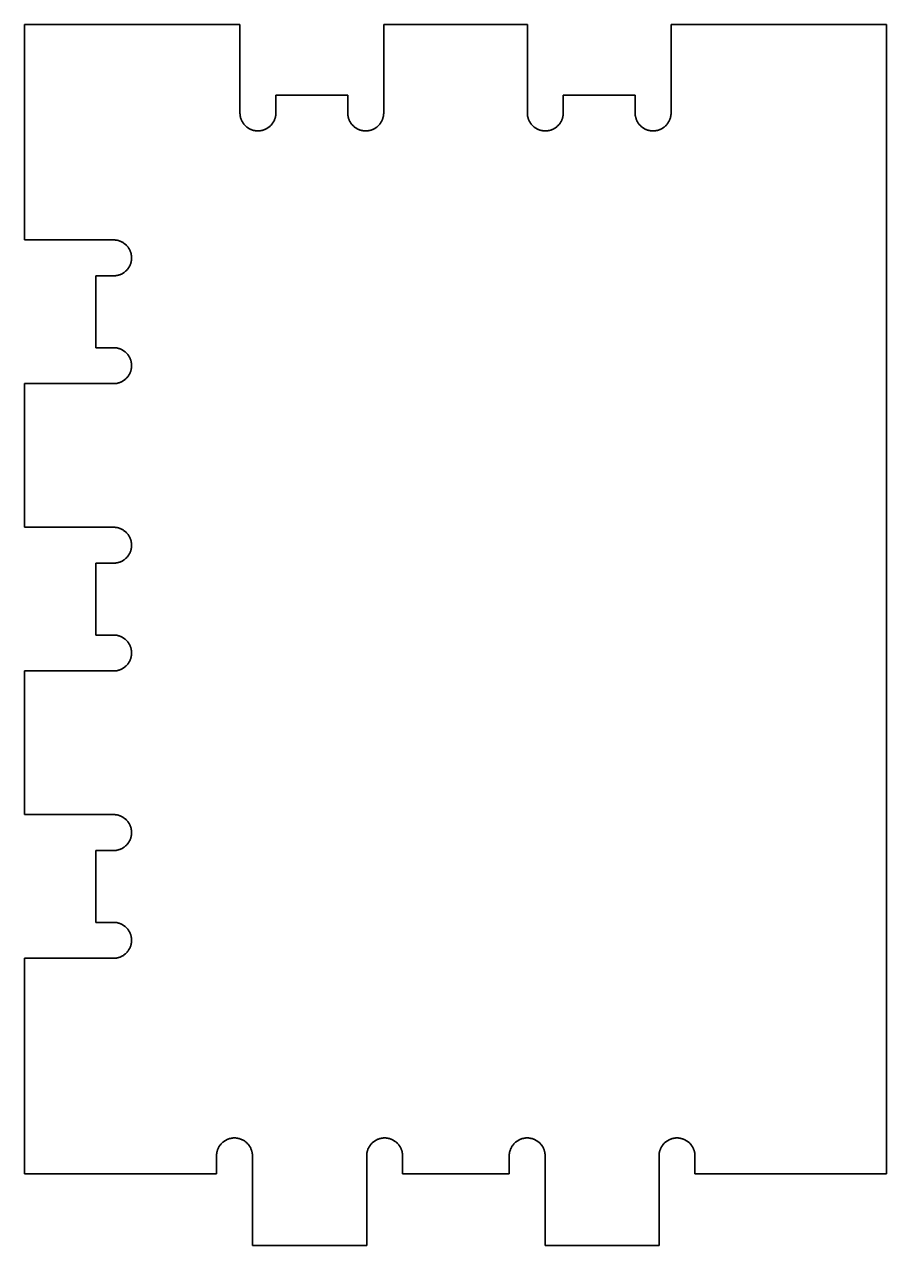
# Model space of a CAD drawing. Header units: millimetres. Extents: x -39.9 to 52, y -17.1 to 47.
# Drawn here: x 27.99 to 51.99, y 12.8 to 46.79 of the extents above; entities that cross this region are included whole.
import ezdxf

# ---------------------------------------------------------------- set-up
doc = ezdxf.new("R2010")
doc.units = ezdxf.units.MM
doc.layers.add('Outline', color=7, linetype='Continuous', true_color=0xffffff)

msp = doc.modelspace()

# ---------------------------------------------------------------- linework, layer by layer
at = {"layer": 'Outline', "color": 18, "lineweight": 35, "true_color": 0x000000}
for p, q in [((33.988, 46.795), (27.988, 46.795)), ((27.988, 46.795), (27.988, 40.795)), ((33.988, 44.83), (33.988, 46.795)), ((41.988, 46.795), (37.988, 46.795)), ((37.988, 46.795), (37.988, 44.829)), ((41.988, 44.83), (41.988, 46.795)), ((51.987, 46.795), (45.988, 46.795)), ((45.988, 46.795), (45.988, 44.829)), ((51.987, 14.795), (51.987, 46.795)), ((33.988, 44.331), (33.988, 44.83)), ((36.988, 44.829), (34.988, 44.829)), ((34.988, 44.829), (34.988, 44.33)), ((36.988, 44.33), (36.988, 44.829)), ((37.988, 44.829), (37.988, 44.829)), ((37.988, 44.829), (37.988, 44.33)), ((41.988, 44.331), (41.988, 44.83)), ((44.988, 44.829), (42.988, 44.829)), ((42.988, 44.829), (42.988, 44.33)), ((44.988, 44.33), (44.988, 44.829)), ((45.988, 44.829), (45.988, 44.33)), ((33.988, 44.33), (33.988, 44.331)), ((33.988, 44.312), (33.988, 44.33)), ((33.989, 44.295), (33.988, 44.312)), ((33.99, 44.278), (33.989, 44.295)), ((33.993, 44.26), (33.99, 44.278)), ((33.995, 44.243), (33.993, 44.26)), ((33.999, 44.226), (33.995, 44.243)), ((34.003, 44.209), (33.999, 44.226)), ((34.007, 44.192), (34.003, 44.209)), ((34.974, 44.212), (34.969, 44.195)), ((34.977, 44.228), (34.974, 44.212)), ((34.981, 44.245), (34.977, 44.228)), ((34.983, 44.262), (34.981, 44.245)), ((34.985, 44.279), (34.983, 44.262)), ((34.987, 44.296), (34.985, 44.279)), ((34.988, 44.313), (34.987, 44.296)), ((34.988, 44.33), (34.988, 44.313)), ((36.988, 44.312), (36.988, 44.33)), ((36.989, 44.295), (36.988, 44.312)), ((36.991, 44.277), (36.989, 44.295)), ((36.993, 44.26), (36.991, 44.277)), ((36.996, 44.243), (36.993, 44.26)), ((36.999, 44.226), (36.996, 44.243)), ((37.003, 44.209), (36.999, 44.226)), ((37.008, 44.192), (37.003, 44.209)), ((37.973, 44.209), (37.968, 44.192)), ((37.977, 44.226), (37.973, 44.209)), ((37.98, 44.243), (37.977, 44.226)), ((37.983, 44.26), (37.98, 44.243)), ((37.985, 44.277), (37.983, 44.26)), ((37.987, 44.295), (37.985, 44.277)), ((37.988, 44.312), (37.987, 44.295)), ((37.988, 44.33), (37.988, 44.312)), ((41.988, 44.33), (41.988, 44.331)), ((41.988, 44.312), (41.988, 44.33)), ((41.989, 44.295), (41.988, 44.312)), ((41.991, 44.278), (41.989, 44.295)), ((41.993, 44.26), (41.991, 44.278)), ((41.996, 44.243), (41.993, 44.26)), ((41.999, 44.226), (41.996, 44.243)), ((42.003, 44.209), (41.999, 44.226)), ((42.007, 44.192), (42.003, 44.209)), ((42.973, 44.209), (42.968, 44.192)), ((42.977, 44.226), (42.973, 44.209)), ((42.98, 44.243), (42.977, 44.226)), ((42.983, 44.26), (42.98, 44.243)), ((42.985, 44.278), (42.983, 44.26)), ((42.987, 44.295), (42.985, 44.278)), ((42.988, 44.33), (42.987, 44.312)), ((42.987, 44.312), (42.987, 44.295)), ((42.988, 44.33), (42.988, 44.33)), ((44.988, 44.312), (44.988, 44.33)), ((44.989, 44.295), (44.988, 44.312)), ((44.991, 44.277), (44.989, 44.295)), ((44.993, 44.26), (44.991, 44.277)), ((44.996, 44.243), (44.993, 44.26)), ((44.999, 44.226), (44.996, 44.243)), ((45.003, 44.209), (44.999, 44.226)), ((45.007, 44.192), (45.003, 44.209)), ((45.973, 44.209), (45.969, 44.192)), ((45.977, 44.226), (45.973, 44.209)), ((45.98, 44.243), (45.977, 44.226)), ((45.983, 44.26), (45.98, 44.243)), ((45.985, 44.277), (45.983, 44.26)), ((45.987, 44.295), (45.985, 44.277)), ((45.988, 44.312), (45.987, 44.295)), ((45.988, 44.33), (45.988, 44.312)), ((34.012, 44.175), (34.007, 44.192)), ((34.018, 44.159), (34.012, 44.175)), ((34.024, 44.143), (34.018, 44.159)), ((34.031, 44.127), (34.024, 44.143)), ((34.038, 44.111), (34.031, 44.127)), ((34.046, 44.095), (34.038, 44.111)), ((34.055, 44.08), (34.046, 44.095)), ((34.064, 44.065), (34.055, 44.08)), ((34.073, 44.05), (34.064, 44.065)), ((34.083, 44.036), (34.073, 44.05)), ((34.094, 44.022), (34.083, 44.036)), ((34.105, 44.009), (34.094, 44.022)), ((34.116, 43.995), (34.105, 44.009)), ((34.128, 43.983), (34.116, 43.995)), ((34.141, 43.97), (34.128, 43.983)), ((34.153, 43.958), (34.141, 43.97)), ((34.167, 43.947), (34.153, 43.958)), ((34.18, 43.936), (34.167, 43.947)), ((34.194, 43.925), (34.18, 43.936)), ((34.208, 43.915), (34.194, 43.925)), ((34.223, 43.906), (34.208, 43.915)), ((34.238, 43.897), (34.223, 43.906)), ((34.253, 43.888), (34.238, 43.897)), ((34.269, 43.881), (34.253, 43.888)), ((34.285, 43.873), (34.269, 43.881)), ((34.301, 43.866), (34.285, 43.873)), ((34.317, 43.86), (34.301, 43.866)), ((34.333, 43.854), (34.317, 43.86)), ((34.655, 43.859), (34.639, 43.853)), ((34.671, 43.865), (34.655, 43.859)), ((34.687, 43.871), (34.671, 43.865)), ((34.703, 43.878), (34.687, 43.871)), ((34.718, 43.886), (34.703, 43.878)), ((34.733, 43.894), (34.718, 43.886)), ((34.748, 43.903), (34.733, 43.894)), ((34.762, 43.912), (34.748, 43.903)), ((34.776, 43.921), (34.762, 43.912)), ((34.79, 43.932), (34.776, 43.921)), ((34.803, 43.942), (34.79, 43.932)), ((34.817, 43.953), (34.803, 43.942)), ((34.829, 43.964), (34.817, 43.953)), ((34.841, 43.976), (34.829, 43.964)), ((34.853, 43.989), (34.841, 43.976)), ((34.865, 44.001), (34.853, 43.989)), ((34.876, 44.014), (34.865, 44.001)), ((34.886, 44.028), (34.876, 44.014)), ((34.896, 44.042), (34.886, 44.028)), ((34.906, 44.056), (34.896, 44.042)), ((34.915, 44.07), (34.906, 44.056)), ((34.924, 44.085), (34.915, 44.07)), ((34.932, 44.1), (34.924, 44.085)), ((34.939, 44.115), (34.932, 44.1)), ((34.947, 44.131), (34.939, 44.115)), ((34.953, 44.146), (34.947, 44.131)), ((34.959, 44.162), (34.953, 44.146)), ((34.964, 44.179), (34.959, 44.162)), ((34.969, 44.195), (34.964, 44.179)), ((37.013, 44.175), (37.008, 44.192)), ((37.018, 44.159), (37.013, 44.175)), ((37.025, 44.142), (37.018, 44.159)), ((37.031, 44.126), (37.025, 44.142)), ((37.039, 44.11), (37.031, 44.126)), ((37.047, 44.095), (37.039, 44.11)), ((37.055, 44.08), (37.047, 44.095)), ((37.064, 44.065), (37.055, 44.08)), ((37.074, 44.05), (37.064, 44.065)), ((37.084, 44.036), (37.074, 44.05)), ((37.094, 44.022), (37.084, 44.036)), ((37.105, 44.008), (37.094, 44.022)), ((37.117, 43.995), (37.105, 44.008)), ((37.128, 43.982), (37.117, 43.995)), ((37.141, 43.97), (37.128, 43.982)), ((37.154, 43.958), (37.141, 43.97)), ((37.167, 43.947), (37.154, 43.958)), ((37.18, 43.936), (37.167, 43.947)), ((37.194, 43.925), (37.18, 43.936)), ((37.209, 43.915), (37.194, 43.925)), ((37.223, 43.906), (37.209, 43.915)), ((37.238, 43.897), (37.223, 43.906)), ((37.253, 43.888), (37.238, 43.897)), ((37.269, 43.88), (37.253, 43.888)), ((37.285, 43.873), (37.269, 43.88)), ((37.301, 43.866), (37.285, 43.873)), ((37.317, 43.86), (37.301, 43.866)), ((37.334, 43.854), (37.317, 43.86)), ((37.659, 43.86), (37.642, 43.854)), ((37.675, 43.866), (37.659, 43.86)), ((37.691, 43.873), (37.675, 43.866)), ((37.707, 43.88), (37.691, 43.873)), ((37.723, 43.888), (37.707, 43.88)), ((37.738, 43.897), (37.723, 43.888)), ((37.753, 43.906), (37.738, 43.897)), ((37.767, 43.915), (37.753, 43.906)), ((37.782, 43.925), (37.767, 43.915)), ((37.796, 43.936), (37.782, 43.925)), ((37.809, 43.947), (37.796, 43.936)), ((37.822, 43.958), (37.809, 43.947)), ((37.835, 43.97), (37.822, 43.958)), ((37.848, 43.982), (37.835, 43.97)), ((37.859, 43.995), (37.848, 43.982)), ((37.871, 44.008), (37.859, 43.995)), ((37.882, 44.022), (37.871, 44.008)), ((37.892, 44.036), (37.882, 44.022)), ((37.902, 44.05), (37.892, 44.036)), ((37.912, 44.065), (37.902, 44.05)), ((37.921, 44.08), (37.912, 44.065)), ((37.929, 44.095), (37.921, 44.08)), ((37.937, 44.11), (37.929, 44.095)), ((37.945, 44.126), (37.937, 44.11)), ((37.951, 44.142), (37.945, 44.126)), ((37.958, 44.159), (37.951, 44.142)), ((37.963, 44.175), (37.958, 44.159)), ((37.968, 44.192), (37.963, 44.175)), ((42.012, 44.175), (42.007, 44.192)), ((42.018, 44.159), (42.012, 44.175)), ((42.024, 44.143), (42.018, 44.159)), ((42.031, 44.127), (42.024, 44.143)), ((42.039, 44.111), (42.031, 44.127)), ((42.047, 44.095), (42.039, 44.111)), ((42.055, 44.08), (42.047, 44.095)), ((42.064, 44.065), (42.055, 44.08)), ((42.073, 44.05), (42.064, 44.065)), ((42.083, 44.036), (42.073, 44.05)), ((42.094, 44.022), (42.083, 44.036)), ((42.105, 44.009), (42.094, 44.022)), ((42.116, 43.995), (42.105, 44.009)), ((42.128, 43.983), (42.116, 43.995)), ((42.141, 43.97), (42.128, 43.983)), ((42.153, 43.958), (42.141, 43.97)), ((42.167, 43.947), (42.153, 43.958)), ((42.18, 43.936), (42.167, 43.947)), ((42.194, 43.925), (42.18, 43.936)), ((42.208, 43.915), (42.194, 43.925)), ((42.223, 43.906), (42.208, 43.915)), ((42.238, 43.897), (42.223, 43.906)), ((42.253, 43.889), (42.238, 43.897)), ((42.269, 43.881), (42.253, 43.889)), ((42.285, 43.873), (42.269, 43.881)), ((42.301, 43.866), (42.285, 43.873)), ((42.317, 43.86), (42.301, 43.866)), ((42.333, 43.854), (42.317, 43.86)), ((42.659, 43.86), (42.642, 43.854)), ((42.675, 43.866), (42.659, 43.86)), ((42.691, 43.873), (42.675, 43.866)), ((42.707, 43.881), (42.691, 43.873)), ((42.723, 43.889), (42.707, 43.881)), ((42.738, 43.897), (42.723, 43.889)), ((42.753, 43.906), (42.738, 43.897)), ((42.767, 43.915), (42.753, 43.906)), ((42.782, 43.925), (42.767, 43.915)), ((42.796, 43.936), (42.782, 43.925)), ((42.809, 43.947), (42.796, 43.936)), ((42.822, 43.958), (42.809, 43.947)), ((42.835, 43.97), (42.822, 43.958)), ((42.847, 43.983), (42.835, 43.97)), ((42.859, 43.995), (42.847, 43.983)), ((42.871, 44.009), (42.859, 43.995)), ((42.882, 44.022), (42.871, 44.009)), ((42.892, 44.036), (42.882, 44.022)), ((42.902, 44.05), (42.892, 44.036)), ((42.912, 44.065), (42.902, 44.05)), ((42.921, 44.08), (42.912, 44.065)), ((42.929, 44.095), (42.921, 44.08)), ((42.937, 44.111), (42.929, 44.095)), ((42.945, 44.127), (42.937, 44.111)), ((42.951, 44.143), (42.945, 44.127)), ((42.958, 44.159), (42.951, 44.143)), ((42.963, 44.175), (42.958, 44.159)), ((42.968, 44.192), (42.963, 44.175)), ((45.013, 44.175), (45.007, 44.192)), ((45.018, 44.159), (45.013, 44.175)), ((45.024, 44.142), (45.018, 44.159)), ((45.031, 44.126), (45.024, 44.142)), ((45.039, 44.11), (45.031, 44.126)), ((45.047, 44.095), (45.039, 44.11)), ((45.055, 44.08), (45.047, 44.095)), ((45.064, 44.065), (45.055, 44.08)), ((45.074, 44.05), (45.064, 44.065)), ((45.084, 44.036), (45.074, 44.05)), ((45.094, 44.022), (45.084, 44.036)), ((45.105, 44.008), (45.094, 44.022)), ((45.116, 43.995), (45.105, 44.008)), ((45.128, 43.982), (45.116, 43.995)), ((45.141, 43.97), (45.128, 43.982)), ((45.153, 43.958), (45.141, 43.97)), ((45.167, 43.947), (45.153, 43.958)), ((45.18, 43.936), (45.167, 43.947)), ((45.194, 43.925), (45.18, 43.936)), ((45.208, 43.915), (45.194, 43.925)), ((45.223, 43.906), (45.208, 43.915)), ((45.238, 43.897), (45.223, 43.906)), ((45.253, 43.888), (45.238, 43.897)), ((45.269, 43.88), (45.253, 43.888)), ((45.285, 43.873), (45.269, 43.88)), ((45.301, 43.866), (45.285, 43.873)), ((45.317, 43.86), (45.301, 43.866)), ((45.333, 43.854), (45.317, 43.86)), ((45.659, 43.86), (45.642, 43.854)), ((45.675, 43.866), (45.659, 43.86)), ((45.691, 43.873), (45.675, 43.866)), ((45.707, 43.88), (45.691, 43.873)), ((45.723, 43.888), (45.707, 43.88)), ((45.738, 43.897), (45.723, 43.888)), ((45.753, 43.906), (45.738, 43.897)), ((45.767, 43.915), (45.753, 43.906)), ((45.782, 43.925), (45.767, 43.915)), ((45.796, 43.936), (45.782, 43.925)), ((45.809, 43.947), (45.796, 43.936)), ((45.822, 43.958), (45.809, 43.947)), ((45.835, 43.97), (45.822, 43.958)), ((45.848, 43.982), (45.835, 43.97)), ((45.859, 43.995), (45.848, 43.982)), ((45.871, 44.008), (45.859, 43.995)), ((45.882, 44.022), (45.871, 44.008)), ((45.892, 44.036), (45.882, 44.022)), ((45.902, 44.05), (45.892, 44.036)), ((45.912, 44.065), (45.902, 44.05)), ((45.921, 44.08), (45.912, 44.065)), ((45.929, 44.095), (45.921, 44.08)), ((45.937, 44.11), (45.929, 44.095)), ((45.945, 44.126), (45.937, 44.11)), ((45.952, 44.142), (45.945, 44.126)), ((45.958, 44.159), (45.952, 44.142)), ((45.964, 44.175), (45.958, 44.159)), ((45.969, 44.192), (45.964, 44.175)), ((34.35, 43.849), (34.333, 43.854)), ((34.367, 43.845), (34.35, 43.849)), ((34.384, 43.841), (34.367, 43.845)), ((34.401, 43.838), (34.384, 43.841)), ((34.418, 43.835), (34.401, 43.838)), ((34.436, 43.833), (34.418, 43.835)), ((34.453, 43.831), (34.436, 43.833)), ((34.471, 43.83), (34.453, 43.831)), ((34.488, 43.83), (34.471, 43.83)), ((34.505, 43.83), (34.488, 43.83)), ((34.522, 43.831), (34.505, 43.83)), ((34.539, 43.833), (34.522, 43.831)), ((34.556, 43.835), (34.539, 43.833)), ((34.573, 43.837), (34.556, 43.835)), ((34.59, 43.84), (34.573, 43.837)), ((34.606, 43.844), (34.59, 43.84)), ((34.623, 43.848), (34.606, 43.844)), ((34.639, 43.853), (34.623, 43.848)), ((37.35, 43.849), (37.334, 43.854)), ((37.367, 43.845), (37.35, 43.849)), ((37.384, 43.841), (37.367, 43.845)), ((37.401, 43.837), (37.384, 43.841)), ((37.418, 43.835), (37.401, 43.837)), ((37.436, 43.832), (37.418, 43.835)), ((37.453, 43.831), (37.436, 43.832)), ((37.471, 43.83), (37.453, 43.831)), ((37.488, 43.83), (37.471, 43.83)), ((37.505, 43.83), (37.488, 43.83)), ((37.523, 43.831), (37.505, 43.83)), ((37.54, 43.832), (37.523, 43.831)), ((37.558, 43.835), (37.54, 43.832)), ((37.575, 43.837), (37.558, 43.835)), ((37.592, 43.841), (37.575, 43.837)), ((37.609, 43.844), (37.592, 43.841)), ((37.626, 43.849), (37.609, 43.844)), ((37.642, 43.854), (37.626, 43.849)), ((42.35, 43.849), (42.333, 43.854)), ((42.367, 43.845), (42.35, 43.849)), ((42.384, 43.841), (42.367, 43.845)), ((42.401, 43.838), (42.384, 43.841)), ((42.418, 43.835), (42.401, 43.838)), ((42.436, 43.833), (42.418, 43.835)), ((42.453, 43.831), (42.436, 43.833)), ((42.47, 43.83), (42.453, 43.831)), ((42.488, 43.83), (42.47, 43.83)), ((42.505, 43.83), (42.488, 43.83)), ((42.523, 43.831), (42.505, 43.83)), ((42.54, 43.833), (42.523, 43.831)), ((42.557, 43.835), (42.54, 43.833)), ((42.575, 43.838), (42.557, 43.835)), ((42.592, 43.841), (42.575, 43.838)), ((42.609, 43.845), (42.592, 43.841)), ((42.626, 43.849), (42.609, 43.845)), ((42.642, 43.854), (42.626, 43.849)), ((45.35, 43.849), (45.333, 43.854)), ((45.367, 43.844), (45.35, 43.849)), ((45.384, 43.841), (45.367, 43.844)), ((45.401, 43.837), (45.384, 43.841)), ((45.418, 43.835), (45.401, 43.837)), ((45.436, 43.832), (45.418, 43.835)), ((45.453, 43.831), (45.436, 43.832)), ((45.47, 43.83), (45.453, 43.831)), ((45.488, 43.83), (45.47, 43.83)), ((45.505, 43.83), (45.488, 43.83)), ((45.523, 43.831), (45.505, 43.83)), ((45.54, 43.832), (45.523, 43.831)), ((45.557, 43.835), (45.54, 43.832)), ((45.575, 43.837), (45.557, 43.835)), ((45.592, 43.841), (45.575, 43.837)), ((45.609, 43.845), (45.592, 43.841)), ((45.626, 43.849), (45.609, 43.845)), ((45.642, 43.854), (45.626, 43.849)), ((27.988, 40.795), (29.97, 40.795)), ((29.97, 40.795), (29.975, 40.795)), ((29.975, 40.795), (30.471, 40.795)), ((30.471, 40.795), (30.488, 40.794)), ((30.488, 40.794), (30.505, 40.793)), ((30.505, 40.793), (30.523, 40.792)), ((30.523, 40.792), (30.54, 40.79)), ((30.54, 40.79), (30.557, 40.787)), ((30.557, 40.787), (30.574, 40.784)), ((30.574, 40.784), (30.591, 40.78)), ((30.591, 40.78), (30.608, 40.775)), ((30.608, 40.775), (30.625, 40.77)), ((30.625, 40.77), (30.641, 40.764)), ((30.641, 40.764), (30.658, 40.758)), ((30.658, 40.758), (30.674, 40.751)), ((30.674, 40.751), (30.69, 40.744)), ((30.69, 40.744), (30.705, 40.736)), ((30.705, 40.736), (30.72, 40.728)), ((30.72, 40.728), (30.735, 40.719)), ((30.735, 40.719), (30.75, 40.709)), ((30.75, 40.709), (30.764, 40.699)), ((30.764, 40.699), (30.778, 40.689)), ((30.778, 40.689), (30.792, 40.678)), ((30.792, 40.678), (30.805, 40.666)), ((30.805, 40.666), (30.818, 40.654)), ((30.818, 40.654), (30.83, 40.642)), ((30.83, 40.642), (30.842, 40.629)), ((30.842, 40.629), (30.853, 40.616)), ((30.853, 40.616), (30.864, 40.602)), ((30.864, 40.602), (30.875, 40.589)), ((30.875, 40.589), (30.885, 40.574)), ((30.885, 40.574), (30.894, 40.56)), ((30.894, 40.56), (30.903, 40.545)), ((30.903, 40.545), (30.912, 40.529)), ((30.912, 40.529), (30.92, 40.514)), ((30.92, 40.514), (30.927, 40.498)), ((30.927, 40.498), (30.934, 40.482)), ((30.934, 40.482), (30.94, 40.466)), ((30.94, 40.466), (30.946, 40.449)), ((30.94, 40.124), (30.934, 40.108)), ((30.946, 40.14), (30.94, 40.124)), ((30.946, 40.449), (30.951, 40.433)), ((30.951, 40.157), (30.946, 40.14)), ((30.951, 40.433), (30.956, 40.416)), ((30.956, 40.174), (30.951, 40.157)), ((30.956, 40.416), (30.959, 40.399)), ((30.959, 40.191), (30.956, 40.174)), ((30.959, 40.399), (30.963, 40.382)), ((30.963, 40.208), (30.959, 40.191)), ((30.963, 40.382), (30.966, 40.364)), ((30.966, 40.225), (30.963, 40.208)), ((30.966, 40.364), (30.968, 40.347)), ((30.968, 40.243), (30.966, 40.225)), ((30.968, 40.347), (30.969, 40.33)), ((30.969, 40.26), (30.968, 40.243)), ((30.969, 40.33), (30.97, 40.312)), ((30.97, 40.277), (30.969, 40.26)), ((30.97, 40.312), (30.97, 40.295)), ((30.97, 40.295), (30.97, 40.277)), ((30.471, 39.795), (29.975, 39.795)), ((29.975, 39.795), (29.975, 37.795)), ((30.488, 39.795), (30.471, 39.795)), ((30.505, 39.796), (30.488, 39.795)), ((30.523, 39.797), (30.505, 39.796)), ((30.54, 39.8), (30.523, 39.797)), ((30.557, 39.802), (30.54, 39.8)), ((30.574, 39.806), (30.557, 39.802)), ((30.591, 39.81), (30.574, 39.806)), ((30.608, 39.814), (30.591, 39.81)), ((30.625, 39.819), (30.608, 39.814)), ((30.641, 39.825), (30.625, 39.819)), ((30.658, 39.831), (30.641, 39.825)), ((30.674, 39.838), (30.658, 39.831)), ((30.69, 39.845), (30.674, 39.838)), ((30.705, 39.853), (30.69, 39.845)), ((30.72, 39.862), (30.705, 39.853)), ((30.735, 39.871), (30.72, 39.862)), ((30.75, 39.88), (30.735, 39.871)), ((30.764, 39.89), (30.75, 39.88)), ((30.778, 39.901), (30.764, 39.89)), ((30.792, 39.912), (30.778, 39.901)), ((30.805, 39.923), (30.792, 39.912)), ((30.818, 39.935), (30.805, 39.923)), ((30.83, 39.947), (30.818, 39.935)), ((30.842, 39.96), (30.83, 39.947)), ((30.853, 39.973), (30.842, 39.96)), ((30.864, 39.987), (30.853, 39.973)), ((30.875, 40.001), (30.864, 39.987)), ((30.885, 40.015), (30.875, 40.001)), ((30.894, 40.03), (30.885, 40.015)), ((30.903, 40.045), (30.894, 40.03)), ((30.912, 40.06), (30.903, 40.045)), ((30.92, 40.076), (30.912, 40.06)), ((30.927, 40.091), (30.92, 40.076)), ((30.934, 40.108), (30.927, 40.091)), ((29.975, 37.795), (30.471, 37.795)), ((30.471, 37.795), (30.488, 37.794)), ((30.488, 37.794), (30.505, 37.793)), ((30.505, 37.793), (30.523, 37.792)), ((30.523, 37.792), (30.54, 37.79)), ((30.54, 37.79), (30.557, 37.787)), ((30.557, 37.787), (30.574, 37.784)), ((30.574, 37.784), (30.591, 37.78)), ((30.591, 37.78), (30.608, 37.775)), ((30.608, 37.775), (30.625, 37.77)), ((30.625, 37.77), (30.642, 37.764)), ((30.642, 37.764), (30.658, 37.758)), ((30.658, 37.758), (30.674, 37.751)), ((30.674, 37.751), (30.69, 37.744)), ((30.69, 37.744), (30.705, 37.736)), ((30.705, 37.736), (30.72, 37.728)), ((30.72, 37.728), (30.735, 37.719)), ((30.735, 37.719), (30.75, 37.709)), ((30.75, 37.709), (30.764, 37.699)), ((30.764, 37.699), (30.778, 37.689)), ((30.778, 37.689), (30.792, 37.678)), ((30.792, 37.678), (30.805, 37.666)), ((30.805, 37.666), (30.818, 37.654)), ((30.818, 37.654), (30.83, 37.642)), ((30.83, 37.642), (30.842, 37.629)), ((30.842, 37.629), (30.853, 37.616)), ((30.853, 37.616), (30.864, 37.602)), ((30.864, 37.602), (30.875, 37.588)), ((30.875, 37.588), (30.885, 37.574)), ((30.885, 37.574), (30.894, 37.559)), ((30.894, 37.559), (30.903, 37.544)), ((30.903, 37.544), (30.912, 37.529)), ((30.912, 37.529), (30.92, 37.514)), ((30.92, 37.514), (30.927, 37.498)), ((30.927, 37.498), (30.934, 37.482)), ((30.934, 37.482), (30.94, 37.465)), ((30.94, 37.465), (30.946, 37.449)), ((30.946, 37.449), (30.951, 37.432)), ((30.951, 37.432), (30.956, 37.415)), ((30.956, 37.415), (30.959, 37.398)), ((30.912, 37.06), (30.903, 37.044)), ((30.92, 37.075), (30.912, 37.06)), ((30.927, 37.091), (30.92, 37.075)), ((30.934, 37.107), (30.927, 37.091)), ((30.94, 37.123), (30.934, 37.107)), ((30.946, 37.14), (30.94, 37.123)), ((30.951, 37.157), (30.946, 37.14)), ((30.955, 37.173), (30.951, 37.157)), ((30.959, 37.19), (30.955, 37.173)), ((30.959, 37.398), (30.963, 37.381)), ((30.963, 37.208), (30.959, 37.19)), ((30.963, 37.381), (30.966, 37.364)), ((30.965, 37.225), (30.963, 37.208)), ((30.968, 37.242), (30.965, 37.225)), ((30.966, 37.364), (30.968, 37.347)), ((30.968, 37.347), (30.969, 37.329)), ((30.969, 37.26), (30.968, 37.242)), ((30.969, 37.329), (30.97, 37.312)), ((30.97, 37.277), (30.969, 37.26)), ((30.97, 37.312), (30.97, 37.294)), ((30.97, 37.294), (30.97, 37.277)), ((29.975, 36.795), (27.988, 36.795)), ((27.988, 36.795), (27.988, 32.795)), ((30.469, 36.795), (29.975, 36.795)), ((29.975, 36.795), (29.975, 36.795)), ((30.47, 36.795), (30.469, 36.795)), ((30.488, 36.795), (30.47, 36.795)), ((30.505, 36.796), (30.488, 36.795)), ((30.522, 36.797), (30.505, 36.796)), ((30.54, 36.799), (30.522, 36.797)), ((30.557, 36.802), (30.54, 36.799)), ((30.574, 36.805), (30.557, 36.802)), ((30.591, 36.809), (30.574, 36.805)), ((30.608, 36.814), (30.591, 36.809)), ((30.625, 36.819), (30.608, 36.814)), ((30.641, 36.825), (30.625, 36.819)), ((30.657, 36.831), (30.641, 36.825)), ((30.674, 36.838), (30.657, 36.831)), ((30.689, 36.845), (30.674, 36.838)), ((30.705, 36.853), (30.689, 36.845)), ((30.72, 36.862), (30.705, 36.853)), ((30.735, 36.87), (30.72, 36.862)), ((30.75, 36.88), (30.735, 36.87)), ((30.764, 36.89), (30.75, 36.88)), ((30.778, 36.9), (30.764, 36.89)), ((30.792, 36.911), (30.778, 36.9)), ((30.805, 36.923), (30.792, 36.911)), ((30.818, 36.935), (30.805, 36.923)), ((30.83, 36.947), (30.818, 36.935)), ((30.842, 36.96), (30.83, 36.947)), ((30.853, 36.973), (30.842, 36.96)), ((30.864, 36.987), (30.853, 36.973)), ((30.875, 37.001), (30.864, 36.987)), ((30.885, 37.015), (30.875, 37.001)), ((30.894, 37.03), (30.885, 37.015)), ((30.903, 37.044), (30.894, 37.03)), ((27.988, 32.795), (29.975, 32.795)), ((29.975, 32.795), (30.471, 32.795)), ((30.471, 32.795), (30.488, 32.794)), ((30.488, 32.794), (30.505, 32.794)), ((30.505, 32.794), (30.523, 32.792)), ((30.523, 32.792), (30.54, 32.79)), ((30.54, 32.79), (30.557, 32.787)), ((30.557, 32.787), (30.574, 32.784)), ((30.574, 32.784), (30.591, 32.78)), ((30.591, 32.78), (30.608, 32.775)), ((30.608, 32.775), (30.625, 32.77)), ((30.625, 32.77), (30.641, 32.765)), ((30.641, 32.765), (30.658, 32.758)), ((30.658, 32.758), (30.674, 32.751)), ((30.674, 32.751), (30.69, 32.744)), ((30.69, 32.744), (30.705, 32.736)), ((30.705, 32.736), (30.72, 32.728)), ((30.72, 32.728), (30.735, 32.719)), ((30.735, 32.719), (30.75, 32.709)), ((30.75, 32.709), (30.764, 32.699)), ((30.764, 32.699), (30.778, 32.689)), ((30.778, 32.689), (30.792, 32.678)), ((30.792, 32.678), (30.805, 32.666)), ((30.805, 32.666), (30.818, 32.654)), ((30.818, 32.654), (30.83, 32.642)), ((30.83, 32.642), (30.842, 32.629)), ((30.842, 32.629), (30.853, 32.616)), ((30.853, 32.616), (30.864, 32.603)), ((30.864, 32.603), (30.875, 32.589)), ((30.875, 32.589), (30.885, 32.574)), ((30.885, 32.574), (30.894, 32.56)), ((30.894, 32.56), (30.903, 32.545)), ((30.903, 32.545), (30.912, 32.529)), ((30.912, 32.529), (30.92, 32.514)), ((30.92, 32.514), (30.927, 32.498)), ((30.927, 32.498), (30.934, 32.482)), ((30.934, 32.482), (30.94, 32.466)), ((30.94, 32.466), (30.946, 32.449)), ((30.946, 32.449), (30.951, 32.433)), ((30.951, 32.433), (30.956, 32.416)), ((30.956, 32.416), (30.959, 32.399)), ((30.959, 32.399), (30.963, 32.382)), ((30.963, 32.382), (30.966, 32.364)), ((30.966, 32.364), (30.968, 32.347)), ((30.968, 32.347), (30.969, 32.33)), ((30.969, 32.33), (30.97, 32.312)), ((30.97, 32.312), (30.97, 32.295)), ((30.842, 31.96), (30.83, 31.948)), ((30.853, 31.973), (30.842, 31.96)), ((30.864, 31.987), (30.853, 31.973)), ((30.875, 32.001), (30.864, 31.987)), ((30.885, 32.015), (30.875, 32.001)), ((30.894, 32.03), (30.885, 32.015)), ((30.903, 32.045), (30.894, 32.03)), ((30.912, 32.06), (30.903, 32.045)), ((30.92, 32.076), (30.912, 32.06)), ((30.927, 32.092), (30.92, 32.076)), ((30.934, 32.108), (30.927, 32.092)), ((30.94, 32.124), (30.934, 32.108)), ((30.946, 32.14), (30.94, 32.124)), ((30.951, 32.157), (30.946, 32.14)), ((30.956, 32.174), (30.951, 32.157)), ((30.959, 32.191), (30.956, 32.174)), ((30.963, 32.208), (30.959, 32.191)), ((30.966, 32.225), (30.963, 32.208)), ((30.968, 32.243), (30.966, 32.225)), ((30.969, 32.26), (30.968, 32.243)), ((30.97, 32.277), (30.969, 32.26)), ((30.97, 32.295), (30.97, 32.277)), ((30.471, 31.795), (29.975, 31.795)), ((29.975, 31.795), (29.975, 29.795)), ((30.488, 31.795), (30.471, 31.795)), ((30.505, 31.796), (30.488, 31.795)), ((30.523, 31.797), (30.505, 31.796)), ((30.54, 31.8), (30.523, 31.797)), ((30.557, 31.802), (30.54, 31.8)), ((30.574, 31.806), (30.557, 31.802)), ((30.591, 31.81), (30.574, 31.806)), ((30.608, 31.814), (30.591, 31.81)), ((30.625, 31.819), (30.608, 31.814)), ((30.641, 31.825), (30.625, 31.819)), ((30.658, 31.831), (30.641, 31.825)), ((30.674, 31.838), (30.658, 31.831)), ((30.69, 31.845), (30.674, 31.838)), ((30.705, 31.853), (30.69, 31.845)), ((30.72, 31.862), (30.705, 31.853)), ((30.735, 31.871), (30.72, 31.862)), ((30.75, 31.88), (30.735, 31.871)), ((30.764, 31.89), (30.75, 31.88)), ((30.778, 31.901), (30.764, 31.89)), ((30.792, 31.912), (30.778, 31.901)), ((30.805, 31.923), (30.792, 31.912)), ((30.818, 31.935), (30.805, 31.923)), ((30.83, 31.948), (30.818, 31.935)), ((29.975, 29.795), (30.471, 29.795)), ((30.471, 29.795), (30.488, 29.794)), ((30.488, 29.794), (30.505, 29.793)), ((30.505, 29.793), (30.523, 29.792)), ((30.523, 29.792), (30.54, 29.79)), ((30.54, 29.79), (30.557, 29.787)), ((30.557, 29.787), (30.574, 29.784)), ((30.574, 29.784), (30.591, 29.78)), ((30.591, 29.78), (30.608, 29.775)), ((30.608, 29.775), (30.625, 29.77)), ((30.625, 29.77), (30.641, 29.764)), ((30.641, 29.764), (30.658, 29.758)), ((30.658, 29.758), (30.674, 29.751)), ((30.674, 29.751), (30.69, 29.744)), ((30.69, 29.744), (30.705, 29.736)), ((30.705, 29.736), (30.72, 29.728)), ((30.72, 29.728), (30.735, 29.719)), ((30.735, 29.719), (30.75, 29.709)), ((30.75, 29.709), (30.764, 29.699)), ((30.764, 29.699), (30.778, 29.688)), ((30.778, 29.688), (30.792, 29.678)), ((30.792, 29.678), (30.805, 29.666)), ((30.805, 29.666), (30.818, 29.654)), ((30.818, 29.654), (30.83, 29.642)), ((30.83, 29.642), (30.842, 29.629)), ((30.842, 29.629), (30.853, 29.616)), ((30.853, 29.616), (30.864, 29.602)), ((30.864, 29.602), (30.875, 29.588)), ((30.875, 29.588), (30.885, 29.574)), ((30.885, 29.574), (30.894, 29.559)), ((30.894, 29.559), (30.903, 29.544)), ((30.903, 29.544), (30.912, 29.529)), ((30.912, 29.529), (30.92, 29.514)), ((30.92, 29.514), (30.927, 29.498)), ((30.927, 29.498), (30.934, 29.482)), ((30.934, 29.482), (30.94, 29.465)), ((30.94, 29.465), (30.946, 29.449)), ((30.946, 29.449), (30.951, 29.432)), ((30.951, 29.432), (30.956, 29.415)), ((30.956, 29.415), (30.959, 29.398)), ((30.959, 29.398), (30.963, 29.381)), ((30.963, 29.381), (30.966, 29.364)), ((30.968, 29.242), (30.965, 29.225)), ((30.966, 29.364), (30.968, 29.347)), ((30.968, 29.347), (30.969, 29.329)), ((30.969, 29.26), (30.968, 29.242)), ((30.969, 29.329), (30.97, 29.312)), ((30.97, 29.277), (30.969, 29.26)), ((30.97, 29.312), (30.97, 29.294)), ((30.97, 29.294), (30.97, 29.277)), ((30.778, 28.901), (30.764, 28.89)), ((30.792, 28.912), (30.778, 28.901)), ((30.805, 28.923), (30.792, 28.912)), ((30.818, 28.935), (30.805, 28.923)), ((30.83, 28.947), (30.818, 28.935)), ((30.842, 28.96), (30.83, 28.947)), ((30.853, 28.973), (30.842, 28.96)), ((30.864, 28.987), (30.853, 28.973)), ((30.875, 29.001), (30.864, 28.987)), ((30.885, 29.015), (30.875, 29.001)), ((30.894, 29.03), (30.885, 29.015)), ((30.903, 29.045), (30.894, 29.03)), ((30.912, 29.06), (30.903, 29.045)), ((30.92, 29.075), (30.912, 29.06)), ((30.927, 29.091), (30.92, 29.075)), ((30.934, 29.107), (30.927, 29.091)), ((30.94, 29.123), (30.934, 29.107)), ((30.946, 29.14), (30.94, 29.123)), ((30.951, 29.157), (30.946, 29.14)), ((30.955, 29.174), (30.951, 29.157)), ((30.959, 29.191), (30.955, 29.174)), ((30.963, 29.208), (30.959, 29.191)), ((30.965, 29.225), (30.963, 29.208)), ((29.97, 28.795), (27.988, 28.795)), ((27.988, 28.795), (27.988, 24.794)), ((29.975, 28.795), (29.97, 28.795)), ((30.469, 28.795), (29.975, 28.795)), ((30.47, 28.795), (30.469, 28.795)), ((30.488, 28.795), (30.47, 28.795)), ((30.505, 28.796), (30.488, 28.795)), ((30.522, 28.797), (30.505, 28.796)), ((30.54, 28.799), (30.522, 28.797)), ((30.557, 28.802), (30.54, 28.799)), ((30.574, 28.806), (30.557, 28.802)), ((30.591, 28.809), (30.574, 28.806)), ((30.608, 28.814), (30.591, 28.809)), ((30.625, 28.819), (30.608, 28.814)), ((30.641, 28.825), (30.625, 28.819)), ((30.657, 28.831), (30.641, 28.825)), ((30.674, 28.838), (30.657, 28.831)), ((30.689, 28.845), (30.674, 28.838)), ((30.705, 28.853), (30.689, 28.845)), ((30.72, 28.862), (30.705, 28.853)), ((30.735, 28.871), (30.72, 28.862)), ((30.75, 28.88), (30.735, 28.871)), ((30.764, 28.89), (30.75, 28.88)), ((27.988, 24.794), (29.97, 24.794)), ((29.97, 24.794), (29.97, 24.795)), ((29.97, 24.795), (30.471, 24.795)), ((30.471, 24.795), (30.488, 24.794)), ((30.488, 24.794), (30.505, 24.794)), ((30.505, 24.794), (30.523, 24.792)), ((30.523, 24.792), (30.54, 24.79)), ((30.54, 24.79), (30.557, 24.787)), ((30.557, 24.787), (30.574, 24.784)), ((30.574, 24.784), (30.591, 24.78)), ((30.591, 24.78), (30.608, 24.775)), ((30.608, 24.775), (30.625, 24.77)), ((30.625, 24.77), (30.641, 24.764)), ((30.641, 24.764), (30.658, 24.758)), ((30.658, 24.758), (30.674, 24.751)), ((30.674, 24.751), (30.69, 24.744)), ((30.69, 24.744), (30.705, 24.736)), ((30.705, 24.736), (30.72, 24.728)), ((30.72, 24.728), (30.735, 24.719)), ((30.735, 24.719), (30.75, 24.709)), ((30.75, 24.709), (30.764, 24.699)), ((30.764, 24.699), (30.778, 24.689)), ((30.778, 24.689), (30.792, 24.678)), ((30.792, 24.678), (30.805, 24.666)), ((30.805, 24.666), (30.818, 24.654)), ((30.818, 24.654), (30.83, 24.642)), ((30.83, 24.642), (30.842, 24.629)), ((30.842, 24.629), (30.853, 24.616)), ((30.853, 24.616), (30.864, 24.602)), ((30.864, 24.602), (30.875, 24.588)), ((30.875, 24.588), (30.885, 24.574)), ((30.885, 24.574), (30.894, 24.56)), ((30.894, 24.56), (30.903, 24.545)), ((30.903, 24.545), (30.912, 24.529)), ((30.912, 24.529), (30.92, 24.514)), ((30.92, 24.514), (30.927, 24.498)), ((30.927, 24.498), (30.934, 24.482)), ((30.934, 24.482), (30.94, 24.466)), ((30.94, 24.466), (30.946, 24.449)), ((30.946, 24.14), (30.94, 24.124)), ((30.946, 24.449), (30.951, 24.432)), ((30.951, 24.157), (30.946, 24.14)), ((30.951, 24.432), (30.956, 24.416)), ((30.956, 24.174), (30.951, 24.157)), ((30.956, 24.416), (30.959, 24.399)), ((30.959, 24.191), (30.956, 24.174)), ((30.959, 24.399), (30.963, 24.381)), ((30.963, 24.208), (30.959, 24.191)), ((30.963, 24.381), (30.966, 24.364)), ((30.966, 24.225), (30.963, 24.208)), ((30.966, 24.364), (30.968, 24.347)), ((30.968, 24.242), (30.966, 24.225)), ((30.968, 24.347), (30.969, 24.329)), ((30.969, 24.26), (30.968, 24.242)), ((30.969, 24.329), (30.97, 24.312)), ((30.97, 24.277), (30.969, 24.26)), ((30.97, 24.312), (30.97, 24.295)), ((30.97, 24.295), (30.97, 24.277)), ((30.54, 23.8), (30.523, 23.797)), ((30.557, 23.802), (30.54, 23.8)), ((30.574, 23.806), (30.557, 23.802)), ((30.591, 23.81), (30.574, 23.806)), ((30.608, 23.814), (30.591, 23.81)), ((30.625, 23.819), (30.608, 23.814)), ((30.641, 23.825), (30.625, 23.819)), ((30.658, 23.831), (30.641, 23.825)), ((30.674, 23.838), (30.658, 23.831)), ((30.69, 23.845), (30.674, 23.838)), ((30.705, 23.853), (30.69, 23.845)), ((30.72, 23.862), (30.705, 23.853)), ((30.735, 23.871), (30.72, 23.862)), ((30.75, 23.88), (30.735, 23.871)), ((30.764, 23.89), (30.75, 23.88)), ((30.778, 23.901), (30.764, 23.89)), ((30.792, 23.912), (30.778, 23.901)), ((30.805, 23.923), (30.792, 23.912)), ((30.818, 23.935), (30.805, 23.923)), ((30.83, 23.947), (30.818, 23.935)), ((30.842, 23.96), (30.83, 23.947)), ((30.853, 23.973), (30.842, 23.96)), ((30.864, 23.987), (30.853, 23.973)), ((30.875, 24.001), (30.864, 23.987)), ((30.885, 24.015), (30.875, 24.001)), ((30.894, 24.03), (30.885, 24.015)), ((30.903, 24.045), (30.894, 24.03)), ((30.912, 24.06), (30.903, 24.045)), ((30.92, 24.075), (30.912, 24.06)), ((30.927, 24.091), (30.92, 24.075)), ((30.934, 24.107), (30.927, 24.091)), ((30.94, 24.124), (30.934, 24.107)), ((30.471, 23.795), (29.975, 23.795)), ((29.975, 23.795), (29.975, 21.795)), ((30.488, 23.795), (30.471, 23.795)), ((30.505, 23.796), (30.488, 23.795)), ((30.523, 23.797), (30.505, 23.796)), ((29.975, 21.795), (30.471, 21.795)), ((30.471, 21.795), (30.471, 21.794)), ((30.471, 21.794), (30.488, 21.794)), ((30.488, 21.794), (30.505, 21.793)), ((30.505, 21.793), (30.523, 21.792)), ((30.523, 21.792), (30.54, 21.79)), ((30.54, 21.79), (30.557, 21.787)), ((30.557, 21.787), (30.574, 21.784)), ((30.574, 21.784), (30.591, 21.78)), ((30.591, 21.78), (30.608, 21.775)), ((30.608, 21.775), (30.625, 21.77)), ((30.625, 21.77), (30.641, 21.764)), ((30.641, 21.764), (30.658, 21.758)), ((30.658, 21.758), (30.674, 21.751)), ((30.674, 21.751), (30.69, 21.744)), ((30.69, 21.744), (30.705, 21.736)), ((30.705, 21.736), (30.72, 21.727)), ((30.72, 21.727), (30.735, 21.718)), ((30.735, 21.718), (30.75, 21.709)), ((30.75, 21.709), (30.764, 21.699)), ((30.764, 21.699), (30.778, 21.688)), ((30.778, 21.688), (30.792, 21.677)), ((30.792, 21.677), (30.805, 21.666)), ((30.805, 21.666), (30.818, 21.654)), ((30.818, 21.654), (30.83, 21.642)), ((30.83, 21.642), (30.842, 21.629)), ((30.842, 21.629), (30.853, 21.616)), ((30.853, 21.616), (30.864, 21.602)), ((30.864, 21.602), (30.875, 21.588)), ((30.875, 21.588), (30.885, 21.574)), ((30.885, 21.574), (30.894, 21.559)), ((30.894, 21.559), (30.903, 21.544)), ((30.903, 21.544), (30.912, 21.529)), ((30.912, 21.529), (30.92, 21.514)), ((30.92, 21.514), (30.927, 21.498)), ((30.927, 21.498), (30.934, 21.482)), ((30.934, 21.482), (30.94, 21.466)), ((30.94, 21.466), (30.946, 21.449)), ((30.946, 21.449), (30.951, 21.432)), ((30.951, 21.432), (30.956, 21.415)), ((30.922, 21.08), (30.914, 21.064)), ((30.929, 21.095), (30.922, 21.08)), ((30.935, 21.111), (30.929, 21.095)), ((30.941, 21.127), (30.935, 21.111)), ((30.947, 21.143), (30.941, 21.127)), ((30.952, 21.16), (30.947, 21.143)), ((30.956, 21.176), (30.952, 21.16)), ((30.956, 21.415), (30.959, 21.398)), ((30.96, 21.193), (30.956, 21.176)), ((30.959, 21.398), (30.963, 21.381)), ((30.963, 21.21), (30.96, 21.193)), ((30.963, 21.381), (30.966, 21.364)), ((30.966, 21.226), (30.963, 21.21)), ((30.966, 21.364), (30.968, 21.347)), ((30.968, 21.243), (30.966, 21.226)), ((30.968, 21.347), (30.969, 21.329)), ((30.969, 21.26), (30.968, 21.243)), ((30.969, 21.329), (30.97, 21.312)), ((30.97, 21.277), (30.969, 21.26)), ((30.97, 21.312), (30.97, 21.295)), ((30.97, 21.295), (30.97, 21.277)), ((29.975, 20.794), (27.988, 20.794)), ((27.988, 20.794), (27.988, 14.795)), ((30.469, 20.795), (29.975, 20.795)), ((29.975, 20.795), (29.975, 20.794)), ((30.47, 20.795), (30.469, 20.795)), ((30.487, 20.795), (30.47, 20.795)), ((30.504, 20.796), (30.487, 20.795)), ((30.521, 20.797), (30.504, 20.796)), ((30.538, 20.799), (30.521, 20.797)), ((30.555, 20.802), (30.538, 20.799)), ((30.572, 20.805), (30.555, 20.802)), ((30.589, 20.809), (30.572, 20.805)), ((30.605, 20.813), (30.589, 20.809)), ((30.621, 20.818), (30.605, 20.813)), ((30.638, 20.823), (30.621, 20.818)), ((30.654, 20.829), (30.638, 20.823)), ((30.669, 20.836), (30.654, 20.829)), ((30.685, 20.843), (30.669, 20.836)), ((30.7, 20.851), (30.685, 20.843)), ((30.715, 20.859), (30.7, 20.851)), ((30.73, 20.867), (30.715, 20.859)), ((30.744, 20.876), (30.73, 20.867)), ((30.759, 20.886), (30.744, 20.876)), ((30.772, 20.896), (30.759, 20.886)), ((30.786, 20.907), (30.772, 20.896)), ((30.799, 20.918), (30.786, 20.907)), ((30.812, 20.929), (30.799, 20.918)), ((30.824, 20.941), (30.812, 20.929)), ((30.836, 20.953), (30.824, 20.941)), ((30.847, 20.966), (30.836, 20.953)), ((30.858, 20.979), (30.847, 20.966)), ((30.869, 20.992), (30.858, 20.979)), ((30.879, 21.006), (30.869, 20.992)), ((30.888, 21.02), (30.879, 21.006)), ((30.898, 21.035), (30.888, 21.02)), ((30.906, 21.049), (30.898, 21.035)), ((30.914, 21.064), (30.906, 21.049)), ((33.476, 15.639), (33.488, 15.652)), ((33.488, 15.652), (33.501, 15.664)), ((33.501, 15.664), (33.514, 15.675)), ((33.514, 15.675), (33.528, 15.686)), ((33.528, 15.686), (33.542, 15.696)), ((33.542, 15.696), (33.556, 15.706)), ((33.556, 15.706), (33.57, 15.716)), ((33.57, 15.716), (33.585, 15.725)), ((33.585, 15.725), (33.601, 15.733)), ((33.601, 15.733), (33.616, 15.741)), ((33.616, 15.741), (33.632, 15.749)), ((33.632, 15.749), (33.648, 15.756)), ((33.648, 15.756), (33.664, 15.762)), ((33.664, 15.762), (33.681, 15.767)), ((33.681, 15.767), (33.698, 15.773)), ((33.698, 15.773), (33.714, 15.777)), ((33.714, 15.777), (33.731, 15.781)), ((33.731, 15.781), (33.749, 15.784)), ((33.749, 15.784), (33.766, 15.787)), ((33.766, 15.787), (33.783, 15.789)), ((33.783, 15.789), (33.8, 15.791)), ((33.8, 15.791), (33.818, 15.792)), ((33.818, 15.792), (33.835, 15.792)), ((33.835, 15.792), (33.852, 15.792)), ((33.852, 15.792), (33.869, 15.791)), ((33.869, 15.791), (33.886, 15.789)), ((33.886, 15.789), (33.903, 15.787)), ((33.903, 15.787), (33.92, 15.785)), ((33.92, 15.785), (33.937, 15.781)), ((33.937, 15.781), (33.954, 15.778)), ((33.954, 15.778), (33.97, 15.773)), ((33.97, 15.773), (33.987, 15.769)), ((33.987, 15.769), (34.003, 15.763)), ((34.003, 15.763), (34.019, 15.757)), ((34.019, 15.757), (34.035, 15.751)), ((34.035, 15.751), (34.05, 15.744)), ((34.05, 15.744), (34.065, 15.736)), ((34.065, 15.736), (34.08, 15.728)), ((34.08, 15.728), (34.095, 15.719)), ((34.095, 15.719), (34.11, 15.71)), ((34.11, 15.71), (34.124, 15.7)), ((34.124, 15.7), (34.137, 15.69)), ((34.137, 15.69), (34.151, 15.68)), ((34.151, 15.68), (34.164, 15.669)), ((34.164, 15.669), (34.177, 15.657)), ((34.177, 15.657), (34.189, 15.646)), ((34.189, 15.646), (34.201, 15.633)), ((37.655, 15.639), (37.667, 15.652)), ((37.667, 15.652), (37.68, 15.664)), ((37.68, 15.664), (37.693, 15.675)), ((37.693, 15.675), (37.707, 15.686)), ((37.707, 15.686), (37.721, 15.696)), ((37.721, 15.696), (37.735, 15.706)), ((37.735, 15.706), (37.75, 15.716)), ((37.75, 15.716), (37.765, 15.725)), ((37.765, 15.725), (37.78, 15.733)), ((37.78, 15.733), (37.796, 15.741)), ((37.796, 15.741), (37.811, 15.749)), ((37.811, 15.749), (37.827, 15.756)), ((37.827, 15.756), (37.844, 15.762)), ((37.844, 15.762), (37.86, 15.767)), ((37.86, 15.767), (37.877, 15.773)), ((37.877, 15.773), (37.894, 15.777)), ((37.894, 15.777), (37.911, 15.781)), ((37.911, 15.781), (37.928, 15.784)), ((37.928, 15.784), (37.945, 15.787)), ((37.945, 15.787), (37.962, 15.789)), ((37.962, 15.789), (37.98, 15.791)), ((37.98, 15.791), (37.997, 15.792)), ((37.997, 15.792), (38.015, 15.792)), ((38.015, 15.792), (38.032, 15.792)), ((38.032, 15.792), (38.05, 15.791)), ((38.05, 15.791), (38.067, 15.789)), ((38.067, 15.789), (38.084, 15.787)), ((38.084, 15.787), (38.102, 15.784)), ((38.102, 15.784), (38.119, 15.781)), ((38.119, 15.781), (38.136, 15.777)), ((38.136, 15.777), (38.153, 15.773)), ((38.153, 15.773), (38.169, 15.767)), ((38.169, 15.767), (38.186, 15.762)), ((38.186, 15.762), (38.202, 15.756)), ((38.202, 15.756), (38.218, 15.749)), ((38.218, 15.749), (38.234, 15.741)), ((38.234, 15.741), (38.249, 15.733)), ((38.249, 15.733), (38.265, 15.725)), ((38.265, 15.725), (38.28, 15.716)), ((38.28, 15.716), (38.294, 15.706)), ((38.294, 15.706), (38.309, 15.696)), ((38.309, 15.696), (38.323, 15.686)), ((38.323, 15.686), (38.336, 15.675)), ((38.336, 15.675), (38.349, 15.664)), ((38.349, 15.664), (38.362, 15.652)), ((38.362, 15.652), (38.374, 15.639)), ((41.624, 15.639), (41.636, 15.652)), ((41.636, 15.652), (41.649, 15.664)), ((41.649, 15.664), (41.662, 15.675)), ((41.662, 15.675), (41.676, 15.686)), ((41.676, 15.686), (41.69, 15.696)), ((41.69, 15.696), (41.704, 15.706)), ((41.704, 15.706), (41.719, 15.716)), ((41.719, 15.716), (41.734, 15.725)), ((41.734, 15.725), (41.749, 15.733)), ((41.749, 15.733), (41.764, 15.741)), ((41.764, 15.741), (41.78, 15.749)), ((41.78, 15.749), (41.796, 15.756)), ((41.796, 15.756), (41.813, 15.762)), ((41.813, 15.762), (41.829, 15.767)), ((41.829, 15.767), (41.846, 15.773)), ((41.846, 15.773), (41.863, 15.777)), ((41.863, 15.777), (41.88, 15.781)), ((41.88, 15.781), (41.897, 15.784)), ((41.897, 15.784), (41.914, 15.787)), ((41.914, 15.787), (41.931, 15.789)), ((41.931, 15.789), (41.949, 15.791)), ((41.949, 15.791), (41.966, 15.792)), ((41.966, 15.792), (41.984, 15.792)), ((41.984, 15.792), (42.001, 15.792)), ((42.001, 15.792), (42.018, 15.791)), ((42.018, 15.791), (42.036, 15.789)), ((42.036, 15.789), (42.053, 15.787)), ((42.053, 15.787), (42.07, 15.784)), ((42.07, 15.784), (42.088, 15.781)), ((42.088, 15.781), (42.105, 15.777)), ((42.105, 15.777), (42.121, 15.773)), ((42.121, 15.773), (42.138, 15.767)), ((42.138, 15.767), (42.155, 15.762)), ((42.155, 15.762), (42.171, 15.756)), ((42.171, 15.756), (42.187, 15.749)), ((42.187, 15.749), (42.203, 15.741)), ((42.203, 15.741), (42.218, 15.733)), ((42.218, 15.733), (42.234, 15.725)), ((42.234, 15.725), (42.249, 15.716)), ((42.249, 15.716), (42.263, 15.706)), ((42.263, 15.706), (42.278, 15.696)), ((42.278, 15.696), (42.291, 15.686)), ((42.291, 15.686), (42.305, 15.675)), ((42.305, 15.675), (42.318, 15.664)), ((42.318, 15.664), (42.331, 15.652)), ((42.331, 15.652), (42.343, 15.639)), ((45.794, 15.639), (45.806, 15.652)), ((45.806, 15.652), (45.819, 15.664)), ((45.819, 15.664), (45.832, 15.675)), ((45.832, 15.675), (45.846, 15.686)), ((45.846, 15.686), (45.86, 15.696)), ((45.86, 15.696), (45.874, 15.706)), ((45.874, 15.706), (45.889, 15.716)), ((45.889, 15.716), (45.904, 15.725)), ((45.904, 15.725), (45.919, 15.733)), ((45.919, 15.733), (45.935, 15.741)), ((45.935, 15.741), (45.95, 15.749)), ((45.95, 15.749), (45.967, 15.756)), ((45.967, 15.756), (45.983, 15.762)), ((45.983, 15.762), (45.999, 15.767)), ((45.999, 15.767), (46.016, 15.773)), ((46.016, 15.773), (46.033, 15.777)), ((46.033, 15.777), (46.05, 15.781)), ((46.05, 15.781), (46.067, 15.784)), ((46.067, 15.784), (46.084, 15.787)), ((46.084, 15.787), (46.102, 15.789)), ((46.102, 15.789), (46.119, 15.791)), ((46.119, 15.791), (46.136, 15.792)), ((46.136, 15.792), (46.154, 15.792)), ((46.154, 15.792), (46.171, 15.792)), ((46.171, 15.792), (46.189, 15.791)), ((46.189, 15.791), (46.206, 15.789)), ((46.206, 15.789), (46.223, 15.787)), ((46.223, 15.787), (46.241, 15.784)), ((46.241, 15.784), (46.258, 15.781)), ((46.258, 15.781), (46.275, 15.777)), ((46.275, 15.777), (46.292, 15.772)), ((46.292, 15.772), (46.308, 15.767)), ((46.308, 15.767), (46.325, 15.762)), ((46.325, 15.762), (46.341, 15.755)), ((46.341, 15.755), (46.357, 15.749)), ((46.357, 15.749), (46.373, 15.741)), ((46.373, 15.741), (46.388, 15.733)), ((46.388, 15.733), (46.404, 15.725)), ((46.404, 15.725), (46.419, 15.716)), ((46.419, 15.716), (46.433, 15.706)), ((46.433, 15.706), (46.448, 15.696)), ((46.448, 15.696), (46.462, 15.686)), ((46.462, 15.686), (46.475, 15.675)), ((46.475, 15.675), (46.488, 15.663)), ((46.488, 15.663), (46.501, 15.652)), ((46.501, 15.652), (46.513, 15.639)), ((33.335, 15.292), (33.336, 15.309)), ((33.336, 15.309), (33.337, 15.327)), ((33.337, 15.327), (33.338, 15.344)), ((33.338, 15.344), (33.34, 15.362)), ((33.34, 15.362), (33.343, 15.379)), ((33.343, 15.379), (33.346, 15.396)), ((33.346, 15.396), (33.35, 15.413)), ((33.35, 15.413), (33.355, 15.43)), ((33.355, 15.43), (33.36, 15.447)), ((33.36, 15.447), (33.366, 15.463)), ((33.366, 15.463), (33.372, 15.479)), ((33.372, 15.479), (33.379, 15.495)), ((33.379, 15.495), (33.386, 15.511)), ((33.386, 15.511), (33.394, 15.527)), ((33.394, 15.527), (33.402, 15.542)), ((33.402, 15.542), (33.411, 15.557)), ((33.411, 15.557), (33.421, 15.572)), ((33.421, 15.572), (33.431, 15.586)), ((33.431, 15.586), (33.441, 15.6)), ((33.441, 15.6), (33.452, 15.613)), ((33.452, 15.613), (33.464, 15.627)), ((33.464, 15.627), (33.476, 15.639)), ((34.201, 15.633), (34.212, 15.621)), ((34.212, 15.621), (34.223, 15.608)), ((34.223, 15.608), (34.234, 15.594)), ((34.234, 15.594), (34.244, 15.58)), ((34.244, 15.58), (34.253, 15.566)), ((34.253, 15.566), (34.263, 15.552)), ((34.263, 15.552), (34.271, 15.537)), ((34.271, 15.537), (34.279, 15.522)), ((34.279, 15.522), (34.287, 15.507)), ((34.287, 15.507), (34.294, 15.491)), ((34.294, 15.491), (34.3, 15.475)), ((34.3, 15.475), (34.306, 15.459)), ((34.306, 15.459), (34.312, 15.443)), ((34.312, 15.443), (34.317, 15.427)), ((34.317, 15.427), (34.321, 15.41)), ((34.321, 15.41), (34.325, 15.394)), ((34.325, 15.394), (34.328, 15.377)), ((34.328, 15.377), (34.331, 15.36)), ((34.331, 15.36), (34.333, 15.343)), ((34.333, 15.343), (34.334, 15.326)), ((34.334, 15.326), (34.335, 15.309)), ((34.335, 15.309), (34.335, 15.292)), ((37.515, 15.309), (37.516, 15.327)), ((37.515, 15.292), (37.515, 15.309)), ((37.516, 15.327), (37.518, 15.344)), ((37.518, 15.344), (37.52, 15.362)), ((37.52, 15.362), (37.522, 15.379)), ((37.522, 15.379), (37.526, 15.396)), ((37.526, 15.396), (37.53, 15.413)), ((37.53, 15.413), (37.534, 15.43)), ((37.534, 15.43), (37.539, 15.447)), ((37.539, 15.447), (37.545, 15.463)), ((37.545, 15.463), (37.551, 15.479)), ((37.551, 15.479), (37.558, 15.495)), ((37.558, 15.495), (37.565, 15.511)), ((37.565, 15.511), (37.573, 15.527)), ((37.573, 15.527), (37.582, 15.542)), ((37.582, 15.542), (37.591, 15.557)), ((37.591, 15.557), (37.6, 15.572)), ((37.6, 15.572), (37.61, 15.586)), ((37.61, 15.586), (37.621, 15.6)), ((37.621, 15.6), (37.632, 15.613)), ((37.632, 15.613), (37.643, 15.627)), ((37.643, 15.627), (37.655, 15.639)), ((38.374, 15.639), (38.386, 15.627)), ((38.386, 15.627), (38.398, 15.613)), ((38.398, 15.613), (38.409, 15.6)), ((38.409, 15.6), (38.419, 15.586)), ((38.419, 15.586), (38.429, 15.572)), ((38.429, 15.572), (38.439, 15.557)), ((38.439, 15.557), (38.448, 15.542)), ((38.448, 15.542), (38.456, 15.527)), ((38.456, 15.527), (38.464, 15.511)), ((38.464, 15.511), (38.472, 15.495)), ((38.472, 15.495), (38.478, 15.479)), ((38.478, 15.479), (38.485, 15.463)), ((38.485, 15.463), (38.49, 15.447)), ((38.49, 15.447), (38.495, 15.43)), ((38.495, 15.43), (38.5, 15.413)), ((38.5, 15.413), (38.504, 15.396)), ((38.504, 15.396), (38.507, 15.379)), ((38.507, 15.379), (38.51, 15.362)), ((38.51, 15.362), (38.512, 15.344)), ((38.512, 15.344), (38.514, 15.327)), ((38.514, 15.327), (38.515, 15.309)), ((38.515, 15.309), (38.515, 15.292)), ((41.484, 15.309), (41.485, 15.327)), ((41.484, 15.292), (41.484, 15.309)), ((41.485, 15.327), (41.486, 15.344)), ((41.486, 15.344), (41.489, 15.362)), ((41.489, 15.362), (41.491, 15.379)), ((41.491, 15.379), (41.495, 15.396)), ((41.495, 15.396), (41.499, 15.413)), ((41.499, 15.413), (41.503, 15.43)), ((41.503, 15.43), (41.508, 15.447)), ((41.508, 15.447), (41.514, 15.463)), ((41.514, 15.463), (41.52, 15.479)), ((41.52, 15.479), (41.527, 15.495)), ((41.527, 15.495), (41.534, 15.511)), ((41.534, 15.511), (41.542, 15.527)), ((41.542, 15.527), (41.551, 15.542)), ((41.551, 15.542), (41.56, 15.557)), ((41.56, 15.557), (41.569, 15.572)), ((41.569, 15.572), (41.579, 15.586)), ((41.579, 15.586), (41.59, 15.6)), ((41.59, 15.6), (41.601, 15.613)), ((41.601, 15.613), (41.612, 15.627)), ((41.612, 15.627), (41.624, 15.639)), ((42.343, 15.639), (42.355, 15.627)), ((42.355, 15.627), (42.367, 15.613)), ((42.367, 15.613), (42.378, 15.6)), ((42.378, 15.6), (42.388, 15.586)), ((42.388, 15.586), (42.398, 15.572)), ((42.398, 15.572), (42.408, 15.557)), ((42.408, 15.557), (42.417, 15.542)), ((42.417, 15.542), (42.425, 15.527)), ((42.425, 15.527), (42.433, 15.511)), ((42.433, 15.511), (42.441, 15.495)), ((42.441, 15.495), (42.447, 15.479)), ((42.447, 15.479), (42.454, 15.463)), ((42.454, 15.463), (42.459, 15.447)), ((42.459, 15.447), (42.464, 15.43)), ((42.464, 15.43), (42.469, 15.413)), ((42.469, 15.413), (42.473, 15.396)), ((42.473, 15.396), (42.476, 15.379)), ((42.476, 15.379), (42.479, 15.362)), ((42.479, 15.362), (42.481, 15.344)), ((42.481, 15.344), (42.483, 15.327)), ((42.483, 15.327), (42.484, 15.309)), ((42.484, 15.309), (42.484, 15.292)), ((45.654, 15.309), (45.655, 15.327)), ((45.654, 15.292), (45.654, 15.309)), ((45.655, 15.327), (45.656, 15.344)), ((45.656, 15.344), (45.659, 15.362)), ((45.659, 15.362), (45.661, 15.379)), ((45.661, 15.379), (45.665, 15.396)), ((45.665, 15.396), (45.669, 15.413)), ((45.669, 15.413), (45.673, 15.43)), ((45.673, 15.43), (45.678, 15.447)), ((45.678, 15.447), (45.684, 15.463)), ((45.684, 15.463), (45.69, 15.479)), ((45.69, 15.479), (45.697, 15.495)), ((45.697, 15.495), (45.704, 15.511)), ((45.704, 15.511), (45.712, 15.527)), ((45.712, 15.527), (45.721, 15.542)), ((45.721, 15.542), (45.73, 15.557)), ((45.73, 15.557), (45.739, 15.572)), ((45.739, 15.572), (45.749, 15.586)), ((45.749, 15.586), (45.76, 15.6)), ((45.76, 15.6), (45.771, 15.613)), ((45.771, 15.613), (45.782, 15.627)), ((45.782, 15.627), (45.794, 15.639)), ((46.513, 15.639), (46.525, 15.626)), ((46.525, 15.626), (46.537, 15.613)), ((46.537, 15.613), (46.548, 15.6)), ((46.548, 15.6), (46.558, 15.586)), ((46.558, 15.586), (46.568, 15.572)), ((46.568, 15.572), (46.578, 15.557)), ((46.578, 15.557), (46.587, 15.542)), ((46.587, 15.542), (46.595, 15.527)), ((46.595, 15.527), (46.603, 15.511)), ((46.603, 15.511), (46.61, 15.495)), ((46.61, 15.495), (46.617, 15.479)), ((46.617, 15.479), (46.624, 15.463)), ((46.624, 15.463), (46.629, 15.446)), ((46.629, 15.446), (46.634, 15.43)), ((46.634, 15.43), (46.639, 15.413)), ((46.639, 15.413), (46.643, 15.396)), ((46.643, 15.396), (46.646, 15.379)), ((46.646, 15.379), (46.649, 15.362)), ((46.649, 15.362), (46.651, 15.344)), ((46.651, 15.344), (46.652, 15.327)), ((46.652, 15.327), (46.653, 15.309)), ((46.653, 15.309), (46.654, 15.292)), ((33.335, 14.795), (33.335, 15.292)), ((34.335, 15.292), (34.335, 14.792)), ((37.515, 14.792), (37.515, 15.292)), ((38.515, 15.292), (38.515, 15.291)), ((38.515, 15.291), (38.515, 14.795)), ((41.484, 14.795), (41.484, 15.292)), ((42.484, 15.292), (42.484, 14.795)), ((45.654, 14.792), (45.654, 15.292)), ((46.654, 15.292), (46.654, 15.291)), ((46.654, 15.291), (46.654, 14.795)), ((27.988, 14.795), (33.335, 14.795)), ((34.335, 14.792), (34.335, 12.796)), ((37.515, 12.796), (37.515, 14.792)), ((38.515, 14.795), (41.484, 14.795)), ((42.484, 14.795), (42.484, 12.796)), ((45.654, 12.796), (45.654, 14.792)), ((45.654, 14.792), (45.654, 14.792)), ((46.654, 14.795), (51.987, 14.795)), ((34.335, 12.796), (37.515, 12.796)), ((42.484, 12.796), (45.654, 12.796))]:
    msp.add_line(p, q, dxfattribs=at)

doc.saveas('drawing.dxf')
